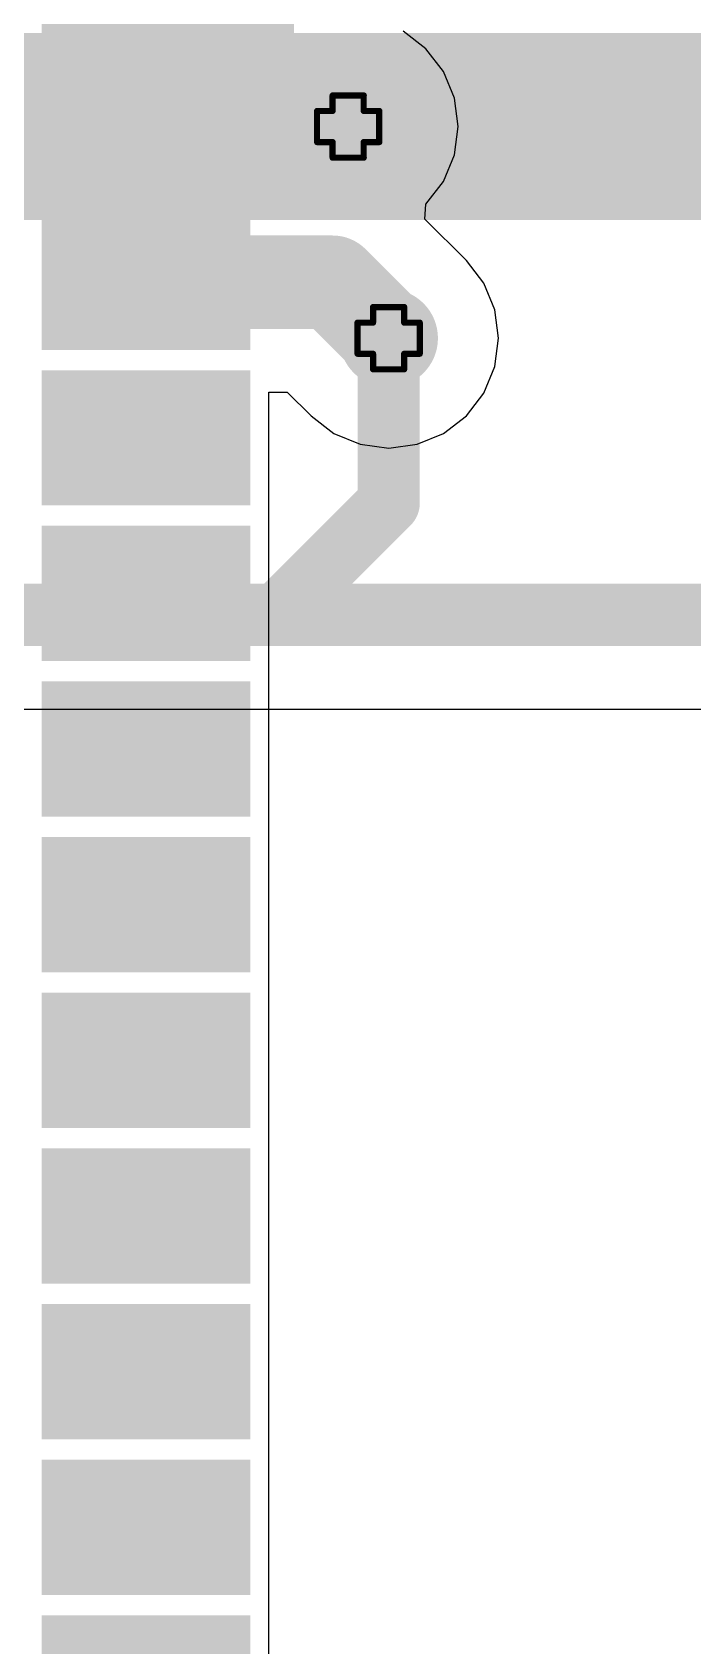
# Model space of a CAD drawing. Header units: inches. Extents: x -60 to 307, y -25 to 134.
# Drawn here: x 13.32 to 18.71, y 33.96 to 47.12 of the extents above; entities that cross this region are included whole.
import ezdxf

# ---------------------------------------------------------------- set-up
doc = ezdxf.new("R2010")
doc.units = ezdxf.units.IN
for name, color, linetype in [('BOARD OUTLINE', 216, 'Continuous'), ('Bottom Layer', 5, 'Continuous'), ('Bottom Solder', 6, 'Continuous'), ('Drill Drawing', 1, 'Continuous'), ('Top Layer', 1, 'Continuous'), ('Top Overlay', 2, 'Continuous'), ('Top Paste', 8, 'Continuous'), ('Top Solder', 216, 'Continuous'), ('Via Holes', 16, 'Continuous')]:
    doc.layers.add(name, color=color, linetype=linetype)

# ---------------------------------------------------------------- blocks, each defined once
blk = doc.blocks.new('41_SMD_M______10')
at = {"layer": 'Top Layer'}
for points in [[(-9.5, 8.06), (-8, 8.06), (-8, 7.16), (-9.5, 7.16)], [(-9.5, 6.79), (-8, 6.79), (-8, 5.89), (-9.5, 5.89)], [(-9.5, 5.52), (-8, 5.52), (-8, 4.62), (-9.5, 4.62)], [(-9.5, 4.25), (-8, 4.25), (-8, 3.35), (-9.5, 3.35)], [(-9.5, 2.98), (-8, 2.98), (-8, 2.08), (-9.5, 2.08)], [(-9.5, 1.71), (-8, 1.71), (-8, 0.81), (-9.5, 0.81)], [(-9.5, 0.44), (-8, 0.44), (-8, -0.46), (-9.5, -0.46)], [(-9.5, -0.83), (-8, -0.83), (-8, -1.73), (-9.5, -1.73)], [(-9.5, -2.1), (-8, -2.1), (-8, -3), (-9.5, -3)], [(-9.5, -3.37), (-8, -3.37), (-8, -4.27), (-9.5, -4.27)], [(-9.5, -4.64), (-8, -4.64), (-8, -5.54), (-9.5, -5.54)]]:
    blk.add_hatch(color=1, dxfattribs=at).paths.add_polyline_path(points)
at = {"layer": 'Top Overlay'}
blk.add_hatch(color=2, dxfattribs=at).paths.add_polyline_path([(-7.959, 8.328), (-7.541, 8.328), (-7.541, 9.406), (-7.959, 9.406)])
at = {"layer": 'Top Paste'}
for points in [[(-9.5, 8.06), (-8, 8.06), (-8, 7.16), (-9.5, 7.16)], [(-9.5, 6.79), (-8, 6.79), (-8, 5.89), (-9.5, 5.89)], [(-9.5, 5.52), (-8, 5.52), (-8, 4.62), (-9.5, 4.62)], [(-9.5, 4.25), (-8, 4.25), (-8, 3.35), (-9.5, 3.35)], [(-9.5, 2.98), (-8, 2.98), (-8, 2.08), (-9.5, 2.08)], [(-9.5, 1.71), (-8, 1.71), (-8, 0.81), (-9.5, 0.81)], [(-9.5, 0.44), (-8, 0.44), (-8, -0.46), (-9.5, -0.46)], [(-9.5, -0.83), (-8, -0.83), (-8, -1.73), (-9.5, -1.73)], [(-9.5, -2.1), (-8, -2.1), (-8, -3), (-9.5, -3)], [(-9.5, -3.37), (-8, -3.37), (-8, -4.27), (-9.5, -4.27)], [(-9.5, -4.64), (-8, -4.64), (-8, -5.54), (-9.5, -5.54)]]:
    blk.add_hatch(color=8, dxfattribs=at).paths.add_polyline_path(points)
at = {"layer": 'Top Solder'}
for points in [[(-9.602, 9.432), (-7.898, 9.432), (-7.898, 8.328), (-9.602, 8.328)], [(-9.602, 8.162), (-7.898, 8.162), (-7.898, 7.058), (-9.602, 7.058)], [(-9.602, 6.892), (-7.898, 6.892), (-7.898, 5.788), (-9.602, 5.788)], [(-9.602, 5.622), (-7.898, 5.622), (-7.898, 4.518), (-9.602, 4.518)], [(-9.602, 4.352), (-7.898, 4.352), (-7.898, 3.248), (-9.602, 3.248)], [(-9.602, 3.082), (-7.898, 3.082), (-7.898, 1.978), (-9.602, 1.978)], [(-9.602, 1.812), (-7.898, 1.812), (-7.898, 0.708), (-9.602, 0.708)], [(-9.602, 0.542), (-7.898, 0.542), (-7.898, -0.562), (-9.602, -0.562)], [(-9.602, -0.728), (-7.898, -0.728), (-7.898, -1.832), (-9.602, -1.832)], [(-9.602, -1.998), (-7.898, -1.998), (-7.898, -3.102), (-9.602, -3.102)], [(-9.602, -3.268), (-7.898, -3.268), (-7.898, -4.372), (-9.602, -4.372)], [(-9.602, -4.538), (-7.898, -4.538), (-7.898, -5.642), (-9.602, -5.642)]]:
    blk.add_hatch(color=216, dxfattribs=at).paths.add_polyline_path(points)

msp = doc.modelspace()

# ---------------------------------------------------------------- hatches: boundary and pattern name
at = {"layer": 'Bottom Layer'}
h = msp.add_hatch(color=5, dxfattribs=at)
edge = h.paths.add_edge_path()
edge.add_arc((15.9, 46.355), 0.3, 0, 360)
h = msp.add_hatch(color=5, dxfattribs=at)
edge = h.paths.add_edge_path()
edge.add_arc((16.231, 44.628), 0.3, 0, 360)
at = {"layer": 'Bottom Solder'}
h = msp.add_hatch(color=6, dxfattribs=at)
edge = h.paths.add_edge_path()
edge.add_arc((15.9, 46.355), 0.402, 0, 360)
h = msp.add_hatch(color=6, dxfattribs=at)
edge = h.paths.add_edge_path()
edge.add_arc((16.231, 44.628), 0.402, 0, 360)
at = {"layer": 'Top Layer'}
h = msp.add_hatch(color=1, dxfattribs=at)
edge = h.paths.add_edge_path()
edge.add_arc((15.9, 46.355), 0.3, 0, 360)
h = msp.add_hatch(color=1, dxfattribs=at)
edge = h.paths.add_edge_path()
edge.add_arc((16.231, 44.628), 0.3, 0, 360)
at = {"layer": 'Top Solder'}
h = msp.add_hatch(color=216, dxfattribs=at)
edge = h.paths.add_edge_path()
edge.add_arc((15.9, 46.355), 0.402, 0, 360)
h = msp.add_hatch(color=216, dxfattribs=at)
edge = h.paths.add_edge_path()
edge.add_arc((16.231, 44.628), 0.402, 0, 360)
at = {"layer": 'Via Holes'}
h = msp.add_hatch(color=7, dxfattribs=at)
edge = h.paths.add_edge_path()
edge.add_arc((15.9, 46.355), 0.15, 0, 360)
h = msp.add_hatch(color=7, dxfattribs=at)
edge = h.paths.add_edge_path()
edge.add_arc((16.231, 44.628), 0.15, 0, 360)

# ---------------------------------------------------------------- linework, layer by layer
at = {"layer": 'BOARD OUTLINE'}
msp.add_lwpolyline([(33.89, 54.238, 0.254, 0.254, -6.230382), (11.984, 54.26, 0.254, 0.254, 0)], format="xyseb", dxfattribs=at)
at = {"layer": 'Bottom Layer'}
msp.add_line((12.585, 41.602), (20.197, 41.602), dxfattribs=at)
for points in [[(11.216, 46.355, 1.524, 1.524, 0), (15.9, 46.355, 1.524, 1.524, 0)], [(15.9, 46.355, 1.524, 1.524, 0), (33.409, 46.355, 1.524, 1.524, 0)], [(16.205, 44.602, 0.508, 0.508, 0), (16.231, 44.628, 0.508, 0.508, 0)], [(16.231, 43.282, 0.508, 0.508, 0), (16.231, 44.628, 0.508, 0.508, 0)], [(15.319, 42.37, 0.508, 0.508, 0), (16.231, 43.282, 0.508, 0.508, 0)], [(12.332, 42.37, 0.508, 0.508, 0), (15.319, 42.37, 0.508, 0.508, 0)], [(15.319, 42.37, 0.508, 0.508, 0), (30.215, 42.37, 0.508, 0.508, 0)]]:
    msp.add_lwpolyline(points, format="xyseb", dxfattribs=at)
for points in [[(15.519, 46.355, 0.762, 0.762, 1), (16.281, 46.355, 0.762, 0.762, 1)], [(15.519, 46.355, 0.762, 0.762, 1), (16.281, 46.355, 0.762, 0.762, 1)], [(16.078, 44.602, 0.254, 0.254, 1), (16.332, 44.602, 0.254, 0.254, 1)], [(16.104, 44.628, 0.254, 0.254, 1), (16.358, 44.628, 0.254, 0.254, 1)], [(16.104, 44.628, 0.254, 0.254, 1), (16.358, 44.628, 0.254, 0.254, 1)], [(16.104, 43.282, 0.254, 0.254, 1), (16.358, 43.282, 0.254, 0.254, 1)], [(16.104, 43.282, 0.254, 0.254, 1), (16.358, 43.282, 0.254, 0.254, 1)], [(15.192, 42.37, 0.254, 0.254, 1), (15.446, 42.37, 0.254, 0.254, 1)], [(15.192, 42.37, 0.254, 0.254, 1), (15.446, 42.37, 0.254, 0.254, 1)], [(15.192, 42.37, 0.254, 0.254, 1), (15.446, 42.37, 0.254, 0.254, 1)]]:
    msp.add_lwpolyline(points, format="xyseb", close=True, dxfattribs=at)
at = {"layer": 'Drill Drawing'}
for points in [[(15.773, 46.482, 0.0508, 0.0508, 0), (15.773, 46.609, 0.0508, 0.0508, 0)], [(15.773, 46.609, 0.0508, 0.0508, 0), (16.027, 46.609, 0.0508, 0.0508, 0)], [(16.027, 46.482, 0.0508, 0.0508, 0), (16.027, 46.609, 0.0508, 0.0508, 0)], [(15.646, 46.228, 0.0508, 0.0508, 0), (15.646, 46.482, 0.0508, 0.0508, 0)], [(15.646, 46.482, 0.0508, 0.0508, 0), (15.773, 46.482, 0.0508, 0.0508, 0)], [(16.027, 46.482, 0.0508, 0.0508, 0), (16.154, 46.482, 0.0508, 0.0508, 0)], [(16.154, 46.228, 0.0508, 0.0508, 0), (16.154, 46.482, 0.0508, 0.0508, 0)], [(15.646, 46.228, 0.0508, 0.0508, 0), (15.773, 46.228, 0.0508, 0.0508, 0)], [(15.773, 46.101, 0.0508, 0.0508, 0), (15.773, 46.228, 0.0508, 0.0508, 0)], [(16.027, 46.228, 0.0508, 0.0508, 0), (16.154, 46.228, 0.0508, 0.0508, 0)], [(16.027, 46.101, 0.0508, 0.0508, 0), (16.027, 46.228, 0.0508, 0.0508, 0)], [(15.773, 46.101, 0.0508, 0.0508, 0), (16.027, 46.101, 0.0508, 0.0508, 0)], [(16.104, 44.755, 0.0508, 0.0508, 0), (16.104, 44.882, 0.0508, 0.0508, 0)], [(16.104, 44.882, 0.0508, 0.0508, 0), (16.358, 44.882, 0.0508, 0.0508, 0)], [(16.358, 44.755, 0.0508, 0.0508, 0), (16.358, 44.882, 0.0508, 0.0508, 0)], [(15.977, 44.501, 0.0508, 0.0508, 0), (15.977, 44.755, 0.0508, 0.0508, 0)], [(15.977, 44.755, 0.0508, 0.0508, 0), (16.104, 44.755, 0.0508, 0.0508, 0)], [(16.358, 44.755, 0.0508, 0.0508, 0), (16.485, 44.755, 0.0508, 0.0508, 0)], [(16.485, 44.501, 0.0508, 0.0508, 0), (16.485, 44.755, 0.0508, 0.0508, 0)], [(15.977, 44.501, 0.0508, 0.0508, 0), (16.104, 44.501, 0.0508, 0.0508, 0)], [(16.104, 44.374, 0.0508, 0.0508, 0), (16.104, 44.501, 0.0508, 0.0508, 0)], [(16.358, 44.501, 0.0508, 0.0508, 0), (16.485, 44.501, 0.0508, 0.0508, 0)], [(16.358, 44.374, 0.0508, 0.0508, 0), (16.358, 44.501, 0.0508, 0.0508, 0)], [(16.104, 44.374, 0.0508, 0.0508, 0), (16.358, 44.374, 0.0508, 0.0508, 0)]]:
    msp.add_lwpolyline(points, format="xyseb", dxfattribs=at)
for points in [[(15.761, 46.609, 0.0254, 0.0254, 1), (15.786, 46.609, 0.0254, 0.0254, 1)], [(15.761, 46.609, 0.0254, 0.0254, 1), (15.786, 46.609, 0.0254, 0.0254, 1)], [(16.015, 46.609, 0.0254, 0.0254, 1), (16.04, 46.609, 0.0254, 0.0254, 1)], [(16.015, 46.609, 0.0254, 0.0254, 1), (16.04, 46.609, 0.0254, 0.0254, 1)], [(15.634, 46.482, 0.0254, 0.0254, 1), (15.659, 46.482, 0.0254, 0.0254, 1)], [(15.634, 46.482, 0.0254, 0.0254, 1), (15.659, 46.482, 0.0254, 0.0254, 1)], [(15.761, 46.482, 0.0254, 0.0254, 1), (15.786, 46.482, 0.0254, 0.0254, 1)], [(15.761, 46.482, 0.0254, 0.0254, 1), (15.786, 46.482, 0.0254, 0.0254, 1)], [(16.015, 46.482, 0.0254, 0.0254, 1), (16.04, 46.482, 0.0254, 0.0254, 1)], [(16.015, 46.482, 0.0254, 0.0254, 1), (16.04, 46.482, 0.0254, 0.0254, 1)], [(16.142, 46.482, 0.0254, 0.0254, 1), (16.167, 46.482, 0.0254, 0.0254, 1)], [(16.142, 46.482, 0.0254, 0.0254, 1), (16.167, 46.482, 0.0254, 0.0254, 1)], [(15.634, 46.228, 0.0254, 0.0254, 1), (15.659, 46.228, 0.0254, 0.0254, 1)], [(15.634, 46.228, 0.0254, 0.0254, 1), (15.659, 46.228, 0.0254, 0.0254, 1)], [(15.761, 46.228, 0.0254, 0.0254, 1), (15.786, 46.228, 0.0254, 0.0254, 1)], [(15.761, 46.228, 0.0254, 0.0254, 1), (15.786, 46.228, 0.0254, 0.0254, 1)], [(16.015, 46.228, 0.0254, 0.0254, 1), (16.04, 46.228, 0.0254, 0.0254, 1)], [(16.015, 46.228, 0.0254, 0.0254, 1), (16.04, 46.228, 0.0254, 0.0254, 1)], [(16.142, 46.228, 0.0254, 0.0254, 1), (16.167, 46.228, 0.0254, 0.0254, 1)], [(16.142, 46.228, 0.0254, 0.0254, 1), (16.167, 46.228, 0.0254, 0.0254, 1)], [(15.761, 46.101, 0.0254, 0.0254, 1), (15.786, 46.101, 0.0254, 0.0254, 1)], [(15.761, 46.101, 0.0254, 0.0254, 1), (15.786, 46.101, 0.0254, 0.0254, 1)], [(16.015, 46.101, 0.0254, 0.0254, 1), (16.04, 46.101, 0.0254, 0.0254, 1)], [(16.015, 46.101, 0.0254, 0.0254, 1), (16.04, 46.101, 0.0254, 0.0254, 1)], [(16.091, 44.882, 0.0254, 0.0254, 1), (16.116, 44.882, 0.0254, 0.0254, 1)], [(16.091, 44.882, 0.0254, 0.0254, 1), (16.116, 44.882, 0.0254, 0.0254, 1)], [(16.345, 44.882, 0.0254, 0.0254, 1), (16.37, 44.882, 0.0254, 0.0254, 1)], [(16.345, 44.882, 0.0254, 0.0254, 1), (16.37, 44.882, 0.0254, 0.0254, 1)], [(15.964, 44.755, 0.0254, 0.0254, 1), (15.989, 44.755, 0.0254, 0.0254, 1)], [(15.964, 44.755, 0.0254, 0.0254, 1), (15.989, 44.755, 0.0254, 0.0254, 1)], [(16.091, 44.755, 0.0254, 0.0254, 1), (16.116, 44.755, 0.0254, 0.0254, 1)], [(16.091, 44.755, 0.0254, 0.0254, 1), (16.116, 44.755, 0.0254, 0.0254, 1)], [(16.345, 44.755, 0.0254, 0.0254, 1), (16.37, 44.755, 0.0254, 0.0254, 1)], [(16.345, 44.755, 0.0254, 0.0254, 1), (16.37, 44.755, 0.0254, 0.0254, 1)], [(16.472, 44.755, 0.0254, 0.0254, 1), (16.497, 44.755, 0.0254, 0.0254, 1)], [(16.472, 44.755, 0.0254, 0.0254, 1), (16.497, 44.755, 0.0254, 0.0254, 1)], [(15.964, 44.501, 0.0254, 0.0254, 1), (15.989, 44.501, 0.0254, 0.0254, 1)], [(15.964, 44.501, 0.0254, 0.0254, 1), (15.989, 44.501, 0.0254, 0.0254, 1)], [(16.091, 44.501, 0.0254, 0.0254, 1), (16.116, 44.501, 0.0254, 0.0254, 1)], [(16.091, 44.501, 0.0254, 0.0254, 1), (16.116, 44.501, 0.0254, 0.0254, 1)], [(16.345, 44.501, 0.0254, 0.0254, 1), (16.37, 44.501, 0.0254, 0.0254, 1)], [(16.345, 44.501, 0.0254, 0.0254, 1), (16.37, 44.501, 0.0254, 0.0254, 1)], [(16.472, 44.501, 0.0254, 0.0254, 1), (16.497, 44.501, 0.0254, 0.0254, 1)], [(16.472, 44.501, 0.0254, 0.0254, 1), (16.497, 44.501, 0.0254, 0.0254, 1)], [(16.091, 44.374, 0.0254, 0.0254, 1), (16.116, 44.374, 0.0254, 0.0254, 1)], [(16.091, 44.374, 0.0254, 0.0254, 1), (16.116, 44.374, 0.0254, 0.0254, 1)], [(16.345, 44.374, 0.0254, 0.0254, 1), (16.37, 44.374, 0.0254, 0.0254, 1)], [(16.345, 44.374, 0.0254, 0.0254, 1), (16.37, 44.374, 0.0254, 0.0254, 1)]]:
    msp.add_lwpolyline(points, format="xyseb", close=True, dxfattribs=at)
at = {"layer": 'Top Layer'}
for p, q in [((16.534, 46.989), (16.349, 47.132)), ((16.677, 46.803), (16.534, 46.989)), ((16.767, 46.587), (16.677, 46.803)), ((16.797, 46.355), (16.767, 46.587)), ((16.767, 46.123), (16.797, 46.355)), ((16.677, 45.907), (16.767, 46.123)), ((16.534, 45.721), (16.677, 45.907)), ((16.527, 45.6), (16.534, 45.721)), ((16.865, 45.262), (16.527, 45.6)), ((17.007, 45.076), (16.865, 45.262)), ((17.097, 44.86), (17.007, 45.076)), ((17.127, 44.628), (17.097, 44.86)), ((17.097, 44.396), (17.127, 44.628)), ((17.007, 44.179), (17.097, 44.396)), ((15.254, 43.111), (15.254, 44.188)), ((15.254, 44.188), (15.402, 44.188)), ((15.402, 44.188), (15.597, 43.994)), ((16.865, 43.994), (17.007, 44.179)), ((15.597, 43.994), (15.782, 43.851)), ((16.679, 43.851), (16.865, 43.994)), ((15.782, 43.851), (15.999, 43.762)), ((16.463, 43.762), (16.679, 43.851)), ((15.999, 43.762), (16.231, 43.731)), ((16.231, 43.731), (16.463, 43.762)), ((15.254, 41.841), (15.254, 43.111)), ((15.254, 40.571), (15.254, 41.841)), ((15.254, 39.301), (15.254, 40.571)), ((15.254, 38.031), (15.254, 39.301)), ((15.254, 36.761), (15.254, 38.031)), ((15.254, 35.491), (15.254, 36.761)), ((15.254, 34.221), (15.254, 35.491)), ((15.254, 32.951), (15.254, 34.221))]:
    msp.add_line(p, q, dxfattribs=at)
for points in [[(12.332, 46.355, 0.762, 0.762, 0), (14.25, 46.355, 0.762, 0.762, 0)], [(14.25, 46.355, 0.762, 0.762, 0), (15.9, 46.355, 0.762, 0.762, 0)], [(14.25, 45.085, 0.762, 0.762, 0), (15.773, 45.085, 0.762, 0.762, 0)], [(15.773, 45.085, 0.762, 0.762, 0), (16.231, 44.628, 0.762, 0.762, 0)]]:
    msp.add_lwpolyline(points, format="xyseb", dxfattribs=at)
for points in [[(14.059, 46.355, 0.381, 0.381, 1), (14.44, 46.355, 0.381, 0.381, 1)], [(14.059, 46.355, 0.381, 0.381, 1), (14.44, 46.355, 0.381, 0.381, 1)], [(15.71, 46.355, 0.381, 0.381, 1), (16.091, 46.355, 0.381, 0.381, 1)], [(14.059, 45.085, 0.381, 0.381, 1), (14.44, 45.085, 0.381, 0.381, 1)], [(15.583, 45.085, 0.381, 0.381, 1), (15.964, 45.085, 0.381, 0.381, 1)], [(15.583, 45.085, 0.381, 0.381, 1), (15.964, 45.085, 0.381, 0.381, 1)], [(16.04, 44.628, 0.381, 0.381, 1), (16.421, 44.628, 0.381, 0.381, 1)]]:
    msp.add_lwpolyline(points, format="xyseb", close=True, dxfattribs=at)

# ---------------------------------------------------------------- block references
msp.add_blockref('41_SMD_M______10', (23, 38.745))

doc.saveas('drawing.dxf')
